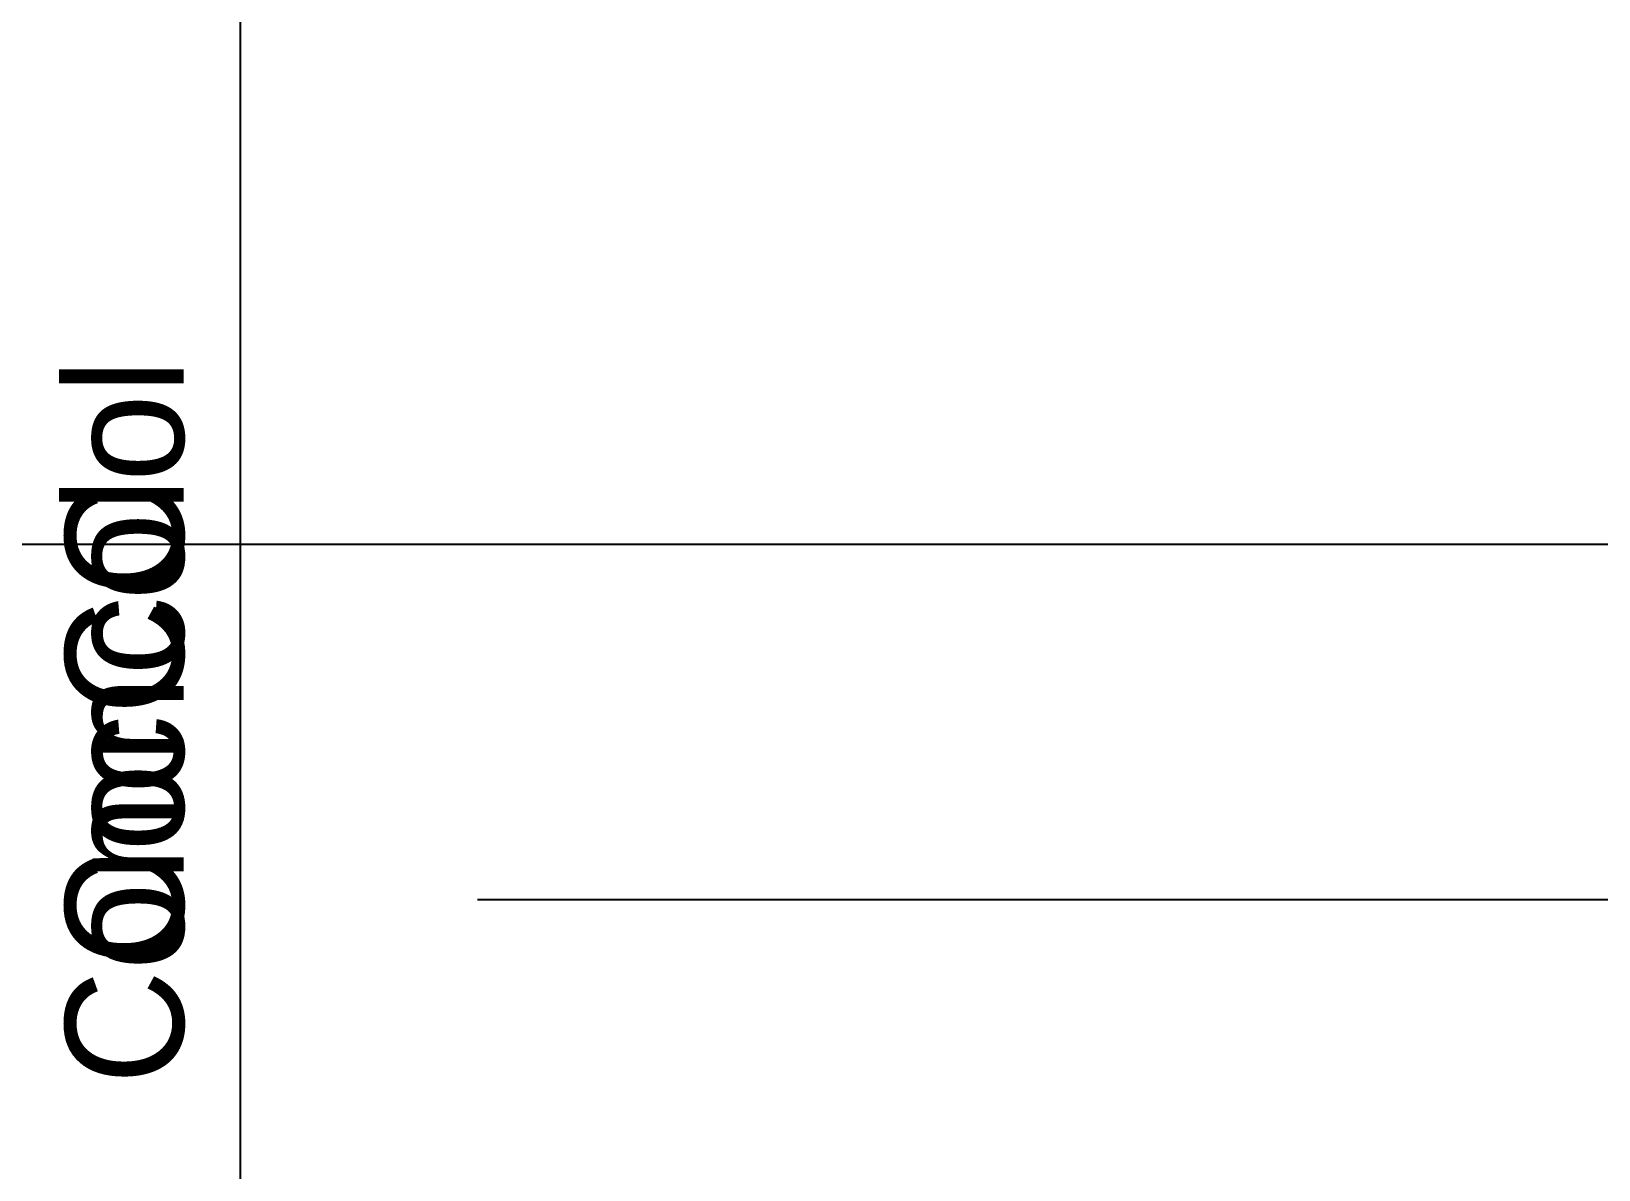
# Model space of a CAD drawing. Extents: x -38 to 2998, y -195 to 11529.
# Drawn here: x 392.4 to 471.8, y 94.3 to 152 of the extents above; entities that cross this region are included whole.
import ezdxf
from ezdxf.enums import TextEntityAlignment as Align

# ---------------------------------------------------------------- set-up
doc = ezdxf.new("R2010")
doc.units = 0
doc.header["$MEASUREMENT"] = 0
doc.layers.get('0').update_dxf_attribs({"linetype": 'CONTINUOUS'})
for name, color, linetype in [('CENTERLINES', 7, 'CONTINUOUS'), ('DIMENSIONS', 4, 'CONTINUOUS'), ('TEXT', 5, 'CONTINUOUS')]:
    doc.layers.add(name, color=color, linetype=linetype)
doc.dimstyles.get("Standard").update_dxf_attribs({"dimtxt": 0.18, "dimasz": 0.18, "dimexe": 0.18, "dimexo": 0.0625, "dimgap": 0.09, "dimtad": 0, "dimtih": 1, "dimtoh": 1, "dimdec": 4, "dimzin": 0, "dimtxsty": 'STANDARD', "dimcen": 0.09, "dimazin": 3, "dimtfac": 1, "dimtdec": 4, "dimtofl": 0, "dimtmove": 0, "dimatfit": 3, "dimtolj": 1, "dimtzin": 0})

# ---------------------------------------------------------------- blocks, each defined once
blk = doc.blocks.new('*D9487')
at = {"color": 1, "linetype": 'BYBLOCK'}
for points in [[(347.733, 130.773), (346.672, 129.712), (339.248, 122.288), (338.187, 121.227)], [(407.733, 130.773), (406.672, 129.712), (399.248, 122.288), (398.187, 121.227)]]:
    blk.add_solid(points, dxfattribs=at)
at = {"layer": 'DIMENSIONS', "color": 9, "linetype": 'BYBLOCK'}
for p, q in [((342.96, 126), (342.96, 144)), ((402.96, 126), (402.96, 144))]:
    blk.add_line(p, q, dxfattribs=at)
at = {"layer": 'DIMENSIONS', "color": 0, "linetype": 'BYBLOCK'}
blk.add_line((342.96, 126), (402.96, 126), dxfattribs=at)
at = {"layer": 'DIMENSIONS', "color": 0, "linetype": 'BYBLOCK', "insert": (372.96, 138), "char_height": 6, "attachment_point": 5}
blk.add_mtext("\\A1; 5' -0''", dxfattribs=at)
blk = doc.blocks.new('*D9488')
at = {"color": 1, "linetype": 'BYBLOCK'}
for points in [[(407.733, 130.773), (406.672, 129.712), (399.248, 122.288), (398.187, 121.227)], [(578.733, 130.773), (577.672, 129.712), (570.248, 122.288), (569.187, 121.227)]]:
    blk.add_solid(points, dxfattribs=at)
at = {"layer": 'DIMENSIONS', "color": 9, "linetype": 'BYBLOCK'}
for p, q in [((402.96, 126), (402.96, 144)), ((573.96, 126), (573.96, 144))]:
    blk.add_line(p, q, dxfattribs=at)
at = {"layer": 'DIMENSIONS', "color": 0, "linetype": 'BYBLOCK'}
blk.add_line((402.96, 126), (573.96, 126), dxfattribs=at)
at = {"layer": 'DIMENSIONS', "color": 0, "linetype": 'BYBLOCK', "insert": (488.46, 138), "char_height": 6, "attachment_point": 5}
blk.add_mtext("\\A1; 14' -3''", dxfattribs=at)

msp = doc.modelspace()

# ---------------------------------------------------------------- linework, layer by layer
at = {"layer": 'CENTERLINES', "color": 0, "linetype": 'CONTINUOUS'}
for p, q in [((402.96, 48), (402.96, 192)), ((402.96, 48), (402.96, 180)), ((402.96, 48), (402.96, 180)), ((402.96, 48), (402.96, 180)), ((402.96, 48), (402.96, 108)), ((414.96, 108), (561.96, 108))]:
    msp.add_line(p, q, dxfattribs=at)

# ---------------------------------------------------------------- texts
at = {"layer": 'TEXT', "color": 0}
for p in [(396.96, 120), (396.96, 114), (396.96, 114), (396.96, 114)]:
    msp.add_text('ConcCol', height=6, rotation=90, dxfattribs=at).set_placement(p, align=Align.MIDDLE)

# ---------------------------------------------------------------- dimensions: what is measured, and where the dimension line sits
at = {"layer": 'DIMENSIONS'}
for base, p1, p2, picture, middle in [((402.96, 126), (342.96, 114), (402.96, 114), '*D9487', (372.96, 114)), ((573.96, 126), (402.96, 114), (573.96, 114), '*D9488', (488.46, 114))]:
    dim = msp.add_linear_dim(base=base, p1=p1, p2=p2, dimstyle='STANDARD', dxfattribs=at)
    dim.commit()
    dim.dimension.update_dxf_attribs({"geometry": picture, "text_midpoint": middle})

doc.saveas('drawing.dxf')
